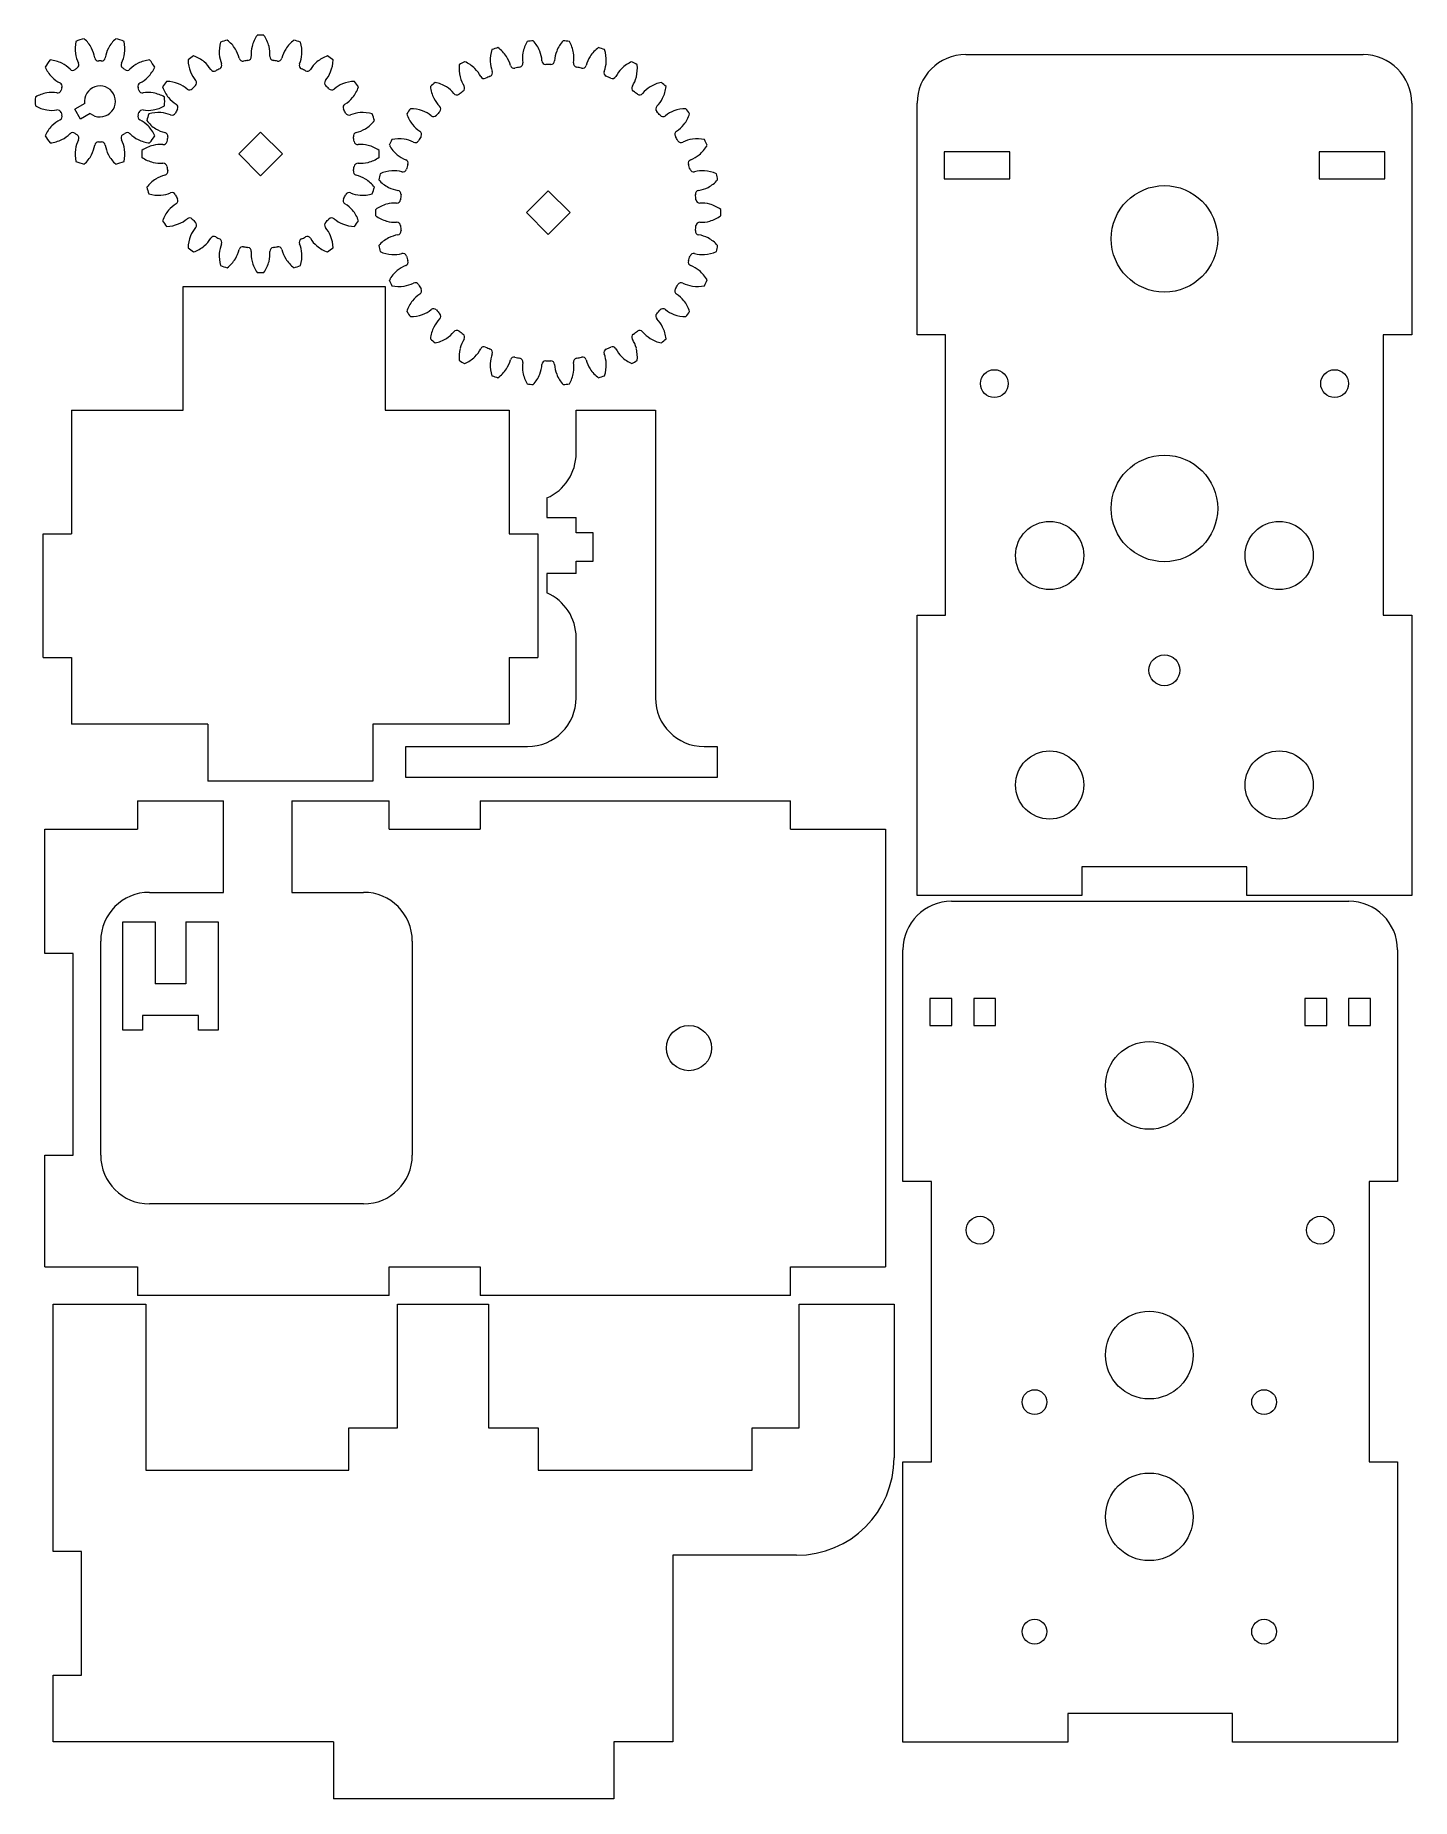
# Model space of a CAD drawing. Header units: millimetres. Extents: x 0 to 283, y 146 to 508.
import ezdxf

# ---------------------------------------------------------------- set-up
doc = ezdxf.new("R2010")
doc.units = ezdxf.units.MM

msp = doc.modelspace()

# ---------------------------------------------------------------- linework, layer by layer
at = {"color": 7, "linetype": 'Continuous', "lineweight": 15}
for p, q in [((191.55, 504.4), (273.15, 504.4)), ((10.57, 494.33), (8.55, 493.19)), ((9.69, 491.16), (8.55, 493.19)), ((181.55, 446.82), (181.55, 494.4)), ((283.15, 494.4), (283.15, 446.82)), ((11.71, 492.31), (9.69, 491.16)), ((42.2, 484), (46.69, 488.49)), ((46.69, 488.49), (51.18, 484)), ((46.69, 479.51), (42.2, 484)), ((51.18, 484), (46.69, 479.51)), ((200.6, 484.4), (187.1, 484.4)), ((187.1, 484.4), (187.1, 478.9)), ((200.6, 478.9), (200.6, 484.4)), ((277.6, 484.4), (264.1, 484.4)), ((264.1, 484.4), (264.1, 478.9)), ((277.6, 478.9), (277.6, 484.4)), ((187.1, 478.9), (200.6, 478.9)), ((264.1, 478.9), (277.6, 478.9)), ((105.78, 476.42), (101.29, 471.93)), ((110.27, 471.93), (105.78, 476.42)), ((101.29, 471.93), (105.78, 467.44)), ((105.78, 467.44), (110.27, 471.93)), ((30.8, 431.34), (30.8, 456.74)), ((30.8, 456.74), (72.27, 456.74)), ((72.27, 456.74), (72.27, 431.34)), ((187.4, 446.82), (181.55, 446.82)), ((187.4, 389.25), (187.4, 446.82)), ((283.15, 446.82), (277.3, 446.82)), ((277.3, 446.82), (277.3, 389.25)), ((7.87, 431.34), (7.87, 405.94)), ((7.87, 431.34), (30.8, 431.34)), ((72.27, 431.34), (97.77, 431.34)), ((97.77, 431.34), (97.77, 405.94)), ((111.52, 431.33), (127.8, 431.33)), ((111.52, 422.5), (111.52, 431.33)), ((127.8, 431.33), (127.8, 372.26)), ((105.52, 413.33), (105.52, 409.33)), ((2.02, 380.54), (2.02, 405.94)), ((2.02, 405.94), (7.87, 405.94)), ((97.77, 405.94), (103.62, 405.94)), ((103.62, 405.94), (103.62, 380.54)), ((105.52, 409.33), (111.52, 409.33)), ((111.52, 406.16), (111.52, 409.33)), ((115.02, 406.16), (111.52, 406.16)), ((115.02, 400.31), (115.02, 406.16)), ((111.52, 400.31), (115.02, 400.31)), ((111.52, 397.8), (111.52, 400.31)), ((105.52, 397.8), (105.52, 393.8)), ((111.52, 397.8), (105.52, 397.8)), ((181.55, 389.25), (187.4, 389.25)), ((181.55, 331.68), (181.55, 389.25)), ((277.3, 389.25), (283.15, 389.25)), ((283.15, 389.25), (283.15, 331.68)), ((111.52, 372.26), (111.52, 384.64)), ((2.02, 380.54), (7.87, 380.54)), ((7.87, 380.54), (7.87, 366.84)), ((97.77, 380.54), (103.62, 380.54)), ((97.77, 380.54), (97.77, 366.84)), ((35.89, 366.84), (7.87, 366.84)), ((35.89, 366.84), (35.89, 355.14)), ((97.77, 366.84), (69.75, 366.84)), ((69.75, 366.84), (69.75, 355.14)), ((76.5, 362.26), (101.52, 362.26)), ((76.5, 355.91), (76.5, 362.26)), ((137.8, 362.26), (140.5, 362.26)), ((140.5, 362.26), (140.5, 355.91)), ((69.75, 355.14), (35.89, 355.14)), ((140.5, 355.91), (76.5, 355.91)), ((21.42, 351.11), (21.42, 345.26)), ((21.42, 351.11), (39.06, 351.11)), ((39.06, 332.31), (39.06, 351.11)), ((53.09, 351.11), (53.09, 332.31)), ((53.09, 351.11), (73.09, 351.11)), ((73.09, 345.26), (73.09, 351.11)), ((91.78, 351.11), (91.78, 345.26)), ((91.78, 351.11), (155.57, 351.11)), ((155.57, 345.26), (155.57, 351.11)), ((2.36, 345.26), (21.42, 345.26)), ((2.36, 319.76), (2.36, 345.26)), ((73.09, 345.26), (91.78, 345.26)), ((155.57, 345.26), (175.08, 345.26)), ((175.08, 345.26), (175.08, 255.36)), ((249.28, 337.53), (215.41, 337.53)), ((215.41, 337.53), (215.41, 331.68)), ((249.28, 331.68), (249.28, 337.53)), ((23.86, 332.31), (39.06, 332.31)), ((53.09, 332.31), (67.86, 332.31)), ((215.41, 331.68), (181.55, 331.68)), ((188.63, 330.48), (270.23, 330.48)), ((283.15, 331.68), (249.28, 331.68)), ((18.43, 303.98), (18.43, 326.26)), ((18.43, 326.26), (25.02, 326.26)), ((25.02, 326.26), (25.02, 313.48)), ((31.37, 326.26), (37.96, 326.26)), ((31.37, 326.26), (31.37, 313.48)), ((37.96, 326.26), (37.96, 303.98)), ((8.21, 319.76), (2.36, 319.76)), ((8.21, 278.29), (8.21, 319.76)), ((13.86, 278.31), (13.86, 322.31)), ((77.86, 322.31), (77.86, 278.31)), ((178.63, 272.91), (178.63, 320.48)), ((280.23, 320.48), (280.23, 272.91)), ((31.37, 313.48), (25.02, 313.48)), ((188.68, 310.48), (184.18, 310.48)), ((184.18, 310.48), (184.18, 304.98)), ((188.68, 304.98), (188.68, 310.48)), ((197.68, 310.48), (193.18, 310.48)), ((193.18, 310.48), (193.18, 304.98)), ((197.68, 304.98), (197.68, 310.48)), ((265.68, 310.48), (261.18, 310.48)), ((261.18, 310.48), (261.18, 304.98)), ((265.68, 304.98), (265.68, 310.48)), ((274.68, 310.48), (270.18, 310.48)), ((270.18, 310.48), (270.18, 304.98)), ((274.68, 304.98), (274.68, 310.48)), ((33.96, 306.98), (22.43, 306.98)), ((22.43, 306.98), (22.43, 303.98)), ((33.96, 303.98), (33.96, 306.98)), ((184.18, 304.98), (188.68, 304.98)), ((193.18, 304.98), (197.68, 304.98)), ((261.18, 304.98), (265.68, 304.98)), ((270.18, 304.98), (274.68, 304.98)), ((22.43, 303.98), (18.43, 303.98)), ((37.96, 303.98), (33.96, 303.98)), ((2.36, 255.36), (2.36, 278.29)), ((2.36, 278.29), (8.21, 278.29)), ((184.48, 272.91), (178.63, 272.91)), ((184.48, 215.34), (184.48, 272.91)), ((280.23, 272.91), (274.38, 272.91)), ((274.38, 272.91), (274.38, 215.34)), ((67.86, 268.31), (23.86, 268.31)), ((2.36, 255.36), (21.42, 255.36)), ((21.42, 255.36), (21.42, 249.51)), ((73.09, 255.36), (91.78, 255.36)), ((73.09, 249.51), (73.09, 255.36)), ((91.78, 255.36), (91.78, 249.51)), ((155.57, 255.36), (175.08, 255.36)), ((155.57, 249.51), (155.57, 255.36)), ((4.09, 196.92), (4.09, 247.72)), ((4.09, 247.72), (23.16, 247.72)), ((73.09, 249.51), (21.42, 249.51)), ((23.16, 247.72), (23.16, 213.6)), ((74.83, 222.32), (74.83, 247.72)), ((74.83, 247.72), (93.51, 247.72)), ((155.57, 249.51), (91.78, 249.51)), ((93.51, 247.72), (93.51, 222.32)), ((157.31, 222.32), (157.31, 247.72)), ((157.31, 247.72), (176.81, 247.72)), ((176.81, 247.72), (176.81, 216.12)), ((64.85, 213.6), (64.85, 222.32)), ((64.85, 222.32), (74.83, 222.32)), ((93.51, 222.32), (103.74, 222.32)), ((103.74, 222.32), (103.74, 213.6)), ((147.67, 213.6), (147.67, 222.32)), ((147.67, 222.32), (157.31, 222.32)), ((178.63, 157.76), (178.63, 215.34)), ((178.63, 215.34), (184.48, 215.34)), ((274.38, 215.34), (280.23, 215.34)), ((280.23, 215.34), (280.23, 157.76)), ((23.16, 213.6), (64.85, 213.6)), ((103.74, 213.6), (147.67, 213.6)), ((9.94, 196.92), (4.09, 196.92)), ((9.94, 171.52), (9.94, 196.92)), ((131.37, 196.12), (131.37, 157.82)), ((156.81, 196.12), (131.37, 196.12)), ((4.09, 157.82), (4.09, 171.52)), ((4.09, 171.52), (9.94, 171.52)), ((246.36, 163.61), (212.5, 163.61)), ((212.5, 163.61), (212.5, 157.76)), ((246.36, 157.76), (246.36, 163.61)), ((61.67, 157.82), (4.09, 157.82)), ((61.67, 157.82), (61.67, 146.12)), ((131.37, 157.82), (119.24, 157.82)), ((119.24, 157.82), (119.24, 146.12)), ((212.5, 157.76), (178.63, 157.76)), ((280.23, 157.76), (246.36, 157.76)), ((119.24, 146.12), (61.67, 146.12))]:
    msp.add_line(p, q, dxfattribs=at)
for centre, radius in [((232.35, 466.55), 10.94), ((197.4, 436.82), 2.85), ((267.3, 436.82), 2.85), ((232.35, 411.16), 10.94), ((208.77, 401.51), 7), ((255.92, 401.51), 7), ((232.35, 377.93), 3.17), ((208.77, 354.36), 7), ((255.92, 354.36), 7), ((134.69, 300.31), 4.64), ((229.24, 292.64), 9), ((194.48, 262.91), 2.85), ((264.38, 262.91), 2.85), ((229.24, 237.25), 9), ((205.67, 227.59), 2.54), ((252.82, 227.59), 2.54), ((229.24, 204.02), 9), ((205.67, 180.44), 2.54), ((252.82, 180.44), 2.54)]:
    msp.add_circle(centre, radius, dxfattribs=at)
for centre, radius, start, end in [((13.71, 494.78), 13.29, 104.1324, 111.8676), ((5.83, 502.48), 6.96, 27.737, 48.1858), ((21.6, 502.48), 6.96, 131.8142, 152.263), ((13.71, 494.78), 13.29, 68.1324, 75.8676), ((46.69, 484), 24.37, 106.3439, 109.6561), ((35.63, 501.84), 6.96, 32.1557, 52.8338), ((51.7, 504.38), 6.96, 145.1662, 165.8443), ((46.69, 484), 24.37, 88.3439, 91.6561), ((41.68, 504.38), 6.96, 14.1557, 34.8338), ((57.76, 501.84), 6.96, 127.1662, 147.8443), ((46.69, 484), 24.37, 70.3439, 73.6561), ((105.78, 471.93), 35.45, 94.9649, 97.0351), ((97.57, 502.55), 6.96, 21.615, 42.3815), ((113.99, 502.55), 6.96, 137.6185, 158.385), ((105.78, 471.93), 35.45, 82.9649, 85.0351), ((15.57, 505.64), 6.96, 167.8142, 188.263), ((14.93, 505.55), 6.32, 188.263, 207.2634), ((6.39, 502.78), 6.32, 8.7366, 27.737), ((13.41, 503.85), 0.775, 188.7366, 271.9315), ((14.02, 503.85), 0.775, 268.0685, 351.2634), ((21.03, 502.78), 6.32, 152.263, 171.2634), ((12.49, 505.55), 6.32, 332.7366, 351.737), ((11.86, 505.64), 6.96, 351.737, 12.1858), ((46.69, 484), 24.37, 124.3439, 127.6561), ((30.66, 497.55), 6.96, 50.1557, 70.8338), ((45.16, 504.93), 6.96, 163.1662, 183.8443), ((44.48, 504.89), 6.28, 183.8443, 202.6189), ((36.2, 502.2), 6.28, 13.3811, 32.1557), ((43.07, 503.83), 0.775, 193.3811, 280.3509), ((44.01, 503.98), 0.775, 277.6491, 4.6189), ((51.04, 504.55), 6.28, 165.8443, 184.6189), ((42.34, 504.55), 6.28, 355.3811, 14.1557), ((49.38, 503.98), 0.775, 175.3811, 262.3509), ((50.32, 503.83), 0.775, 259.6491, 346.6189), ((57.18, 502.2), 6.28, 147.8443, 166.6189), ((48.9, 504.89), 6.28, 337.3811, 356.1557), ((48.23, 504.93), 6.96, 356.1557, 16.8338), ((62.73, 497.55), 6.96, 109.1662, 129.8443), ((46.69, 484), 24.37, 52.3439, 55.6561), ((100.83, 503.25), 6.96, 161.6185, 182.385), ((105.78, 471.93), 35.45, 106.9649, 109.0351), ((91.39, 500.18), 6.96, 33.615, 54.3815), ((91.95, 500.56), 6.28, 14.9266, 33.615), ((106.78, 503.71), 6.28, 170.385, 189.0734), ((107.45, 503.59), 6.96, 149.6185, 170.385), ((98.21, 502.81), 6.28, 2.9266, 21.615), ((113.36, 502.81), 6.28, 158.385, 177.0734), ((104.12, 503.59), 6.96, 9.615, 30.3815), ((104.79, 503.71), 6.28, 350.9266, 9.615), ((119.61, 500.56), 6.28, 146.385, 165.0734), ((120.18, 500.18), 6.96, 125.6185, 146.385), ((105.78, 471.93), 35.45, 70.9649, 73.0351), ((110.74, 503.25), 6.96, 357.615, 18.3815), ((191.55, 494.4), 10, 90, 180), ((273.15, 494.4), 10, 0, 90), ((13.71, 494.78), 13.29, 140.1324, 147.8676), ((8.82, 504.66), 6.96, 203.8142, 224.263), ((2.8, 496.37), 6.96, 63.737, 84.1858), ((3.09, 496.95), 6.32, 44.7366, 63.737), ((8.13, 501.94), 0.775, 224.7366, 307.9315), ((13.71, 494.78), 8.31, 124.0685, 127.9315), ((8.62, 502.3), 0.775, 304.0685, 27.2634), ((13.71, 494.78), 8.31, 88.0685, 91.9315), ((18.8, 502.3), 0.775, 152.7366, 235.9315), ((13.71, 494.78), 8.31, 52.0685, 55.9315), ((19.3, 501.94), 0.775, 232.0685, 315.2634), ((24.34, 496.95), 6.32, 116.263, 135.2634), ((24.62, 496.37), 6.96, 95.8142, 116.263), ((18.6, 504.66), 6.96, 315.737, 336.1858), ((13.71, 494.78), 13.29, 32.1324, 39.8676), ((38.76, 503.44), 6.96, 181.1662, 201.8443), ((38.13, 503.18), 6.28, 201.8443, 220.6189), ((31.09, 498.07), 6.28, 31.3811, 50.1557), ((37.12, 501.74), 0.775, 211.3811, 298.3509), ((46.69, 484), 19.39, 115.6491, 118.3509), ((37.97, 502.17), 0.775, 295.6491, 22.6189), ((46.69, 484), 19.39, 97.6491, 100.3509), ((46.69, 484), 19.39, 79.6491, 82.3509), ((55.42, 502.17), 0.775, 157.3811, 244.3509), ((46.69, 484), 19.39, 61.6491, 64.3509), ((56.27, 501.74), 0.775, 241.6491, 328.6189), ((62.29, 498.07), 6.28, 129.8443, 148.6189), ((55.25, 503.18), 6.28, 319.3811, 338.1557), ((54.62, 503.44), 6.96, 338.1557, 358.8338), ((94.43, 501.53), 6.96, 173.6185, 194.385), ((105.78, 471.93), 35.45, 118.9649, 121.0351), ((85.83, 496.57), 6.96, 45.615, 66.3815), ((86.31, 497.05), 6.28, 26.9266, 45.615), ((105.78, 471.93), 30.46, 113.0271, 114.9729), ((100.15, 503.22), 6.28, 182.385, 201.0734), ((93.56, 500.68), 0.775, 293.0271, 21.0734), ((98.77, 502.37), 0.775, 194.9266, 282.9729), ((105.78, 471.93), 30.46, 101.0271, 102.9729), ((99.81, 502.59), 0.775, 281.0271, 9.0734), ((105.25, 503.17), 0.775, 182.9266, 270.9729), ((105.78, 471.93), 30.46, 89.0271, 90.9729), ((106.31, 503.17), 0.775, 269.0271, 357.0734), ((111.76, 502.59), 0.775, 170.9266, 258.9729), ((105.78, 471.93), 30.46, 77.0271, 78.9729), ((112.8, 502.37), 0.775, 257.0271, 345.0734), ((118, 500.68), 0.775, 158.9266, 246.9729), ((111.42, 503.22), 6.28, 338.9266, 357.615), ((105.78, 471.93), 30.46, 65.0271, 66.9729), ((125.26, 497.05), 6.28, 134.385, 153.0734), ((125.74, 496.57), 6.96, 113.6185, 134.385), ((105.78, 471.93), 35.45, 58.9649, 61.0351), ((117.14, 501.53), 6.96, 345.615, 6.3815), ((3.95, 489.66), 6.96, 99.737, 120.1858), ((3.84, 490.29), 6.32, 80.7366, 99.737), ((8.37, 504.21), 6.32, 224.263, 243.2634), ((4.98, 497.29), 0.775, 260.7366, 343.9315), ((5.17, 497.87), 0.775, 340.0685, 63.2634), ((13.71, 494.78), 8.31, 160.0685, 163.9315), ((13.71, 494.78), 3.18, 231, 188.0586), ((22.25, 497.87), 0.775, 116.7366, 199.9315), ((13.71, 494.78), 8.31, 16.0685, 19.9315), ((22.44, 497.29), 0.775, 196.0685, 279.2634), ((19.06, 504.21), 6.32, 296.7366, 315.737), ((23.58, 490.29), 6.32, 80.263, 99.2634), ((23.47, 489.66), 6.96, 59.8142, 80.263), ((46.69, 484), 24.37, 142.3439, 145.6561), ((33.15, 500.03), 6.96, 199.1662, 219.8443), ((27.26, 491.93), 6.96, 68.1557, 88.8338), ((27.51, 492.56), 6.28, 49.3811, 68.1557), ((32.11, 497.92), 0.775, 229.3811, 316.3509), ((46.69, 484), 19.39, 133.6491, 136.3509), ((32.78, 498.59), 0.775, 313.6491, 40.6189), ((60.61, 498.59), 0.775, 139.3811, 226.3509), ((46.69, 484), 19.39, 43.6491, 46.3509), ((61.28, 497.92), 0.775, 223.6491, 310.6189), ((65.88, 492.56), 6.28, 111.8443, 130.6189), ((66.13, 491.93), 6.96, 91.1662, 111.8443), ((60.24, 500.03), 6.96, 320.1557, 340.8338), ((46.69, 484), 24.37, 34.3439, 37.6561), ((105.78, 471.93), 35.45, 130.9649, 133.0351), ((88.52, 498.52), 6.96, 185.6185, 206.385), ((81.14, 491.88), 6.96, 57.615, 78.3815), ((81.51, 492.46), 6.28, 38.9266, 57.615), ((87, 496.89), 0.775, 218.9266, 306.9729), ((105.78, 471.93), 30.46, 125.0271, 126.9729), ((93.77, 501.36), 6.28, 194.385, 213.0734), ((87.85, 497.51), 0.775, 305.0271, 33.0734), ((92.6, 500.25), 0.775, 206.9266, 294.9729), ((118.97, 500.25), 0.775, 245.0271, 333.0734), ((123.71, 497.51), 0.775, 146.9266, 234.9729), ((117.8, 501.36), 6.28, 326.9266, 345.615), ((105.78, 471.93), 30.46, 53.0271, 54.9729), ((124.57, 496.89), 0.775, 233.0271, 321.0734), ((130.06, 492.46), 6.28, 122.385, 141.0734), ((130.42, 491.88), 6.96, 101.6185, 122.385), ((105.78, 471.93), 35.45, 46.9649, 49.0351), ((123.05, 498.52), 6.96, 333.615, 354.3815), ((13.71, 494.78), 13.29, 176.1324, 183.8676), ((3.95, 499.9), 6.96, 239.8142, 260.263), ((3.84, 499.27), 6.32, 260.263, 279.2634), ((4.98, 492.26), 0.775, 16.0685, 99.2634), ((22.44, 492.26), 0.775, 80.7366, 163.9315), ((23.58, 499.27), 6.32, 260.7366, 279.737), ((23.47, 499.9), 6.96, 279.737, 300.1858), ((13.71, 494.78), 13.29, 356.1324, 3.8676), ((32.63, 499.6), 6.28, 219.8443, 238.6189), ((46.69, 484), 19.39, 151.6491, 154.3509), ((28.95, 493.57), 0.775, 331.6491, 58.6189), ((64.44, 493.57), 0.775, 121.3811, 208.3509), ((46.69, 484), 19.39, 25.6491, 28.3509), ((60.76, 499.6), 6.28, 301.3811, 320.1557), ((105.78, 471.93), 35.45, 142.9649, 145.0351), ((77.53, 486.32), 6.96, 69.615, 90.3815), ((77.77, 486.96), 6.28, 50.9266, 69.615), ((87.91, 498.22), 6.28, 206.385, 225.0734), ((105.78, 471.93), 30.46, 137.0271, 138.9729), ((82.93, 493.23), 0.775, 317.0271, 45.0734), ((128.64, 493.23), 0.775, 134.9266, 222.9729), ((105.78, 471.93), 30.46, 41.0271, 42.9729), ((123.66, 498.22), 6.28, 314.9266, 333.615), ((133.8, 486.96), 6.28, 110.385, 129.0734), ((134.03, 486.32), 6.96, 89.6185, 110.385), ((105.78, 471.93), 35.45, 34.9649, 37.0351), ((8.82, 484.9), 6.96, 135.737, 156.1858), ((8.37, 485.34), 6.32, 116.7366, 135.737), ((5.17, 491.68), 0.775, 296.7366, 19.9315), ((13.71, 494.78), 8.31, 196.0685, 199.9315), ((22.25, 491.68), 0.775, 160.0685, 243.2634), ((13.71, 494.78), 8.31, 340.0685, 343.9315), ((19.06, 485.34), 6.32, 44.263, 63.2634), ((46.69, 484), 24.37, 160.3439, 163.6561), ((28.86, 495.06), 6.96, 217.1662, 237.8443), ((18.6, 484.9), 6.96, 23.8142, 44.263), ((25.76, 485.54), 6.96, 86.1557, 106.8338), ((28.49, 494.49), 6.28, 237.8443, 256.6189), ((25.8, 486.21), 6.28, 67.3811, 86.1557), ((28.52, 492.73), 0.775, 247.3811, 334.3509), ((64.87, 492.73), 0.775, 205.6491, 292.6189), ((67.58, 486.21), 6.28, 93.8443, 112.6189), ((64.89, 494.49), 6.28, 283.3811, 302.1557), ((67.63, 485.54), 6.96, 73.1662, 93.8443), ((64.53, 495.06), 6.96, 302.1557, 322.8338), ((46.69, 484), 24.37, 16.3439, 19.6561), ((83.37, 494.35), 6.96, 197.6185, 218.385), ((82.84, 493.93), 6.28, 218.385, 237.0734), ((82.22, 492.44), 0.775, 230.9266, 318.9729), ((129.35, 492.44), 0.775, 221.0271, 309.0734), ((128.73, 493.93), 6.28, 302.9266, 321.615), ((128.2, 494.35), 6.96, 321.615, 342.3815), ((13.71, 494.78), 13.29, 212.1324, 219.8676), ((2.8, 493.18), 6.96, 275.8142, 296.263), ((3.09, 492.61), 6.32, 296.263, 315.2634), ((8.13, 487.61), 0.775, 52.0685, 135.2634), ((13.71, 494.78), 8.31, 232.0685, 235.9315), ((14.93, 484), 6.32, 152.7366, 171.737), ((8.62, 487.25), 0.775, 332.7366, 55.9315), ((6.39, 486.78), 6.32, 332.263, 351.2634), ((13.41, 485.7), 0.775, 88.0685, 171.2634), ((13.71, 494.78), 8.31, 268.0685, 271.9315), ((14.02, 485.7), 0.775, 8.7366, 91.9315), ((21.03, 486.78), 6.32, 188.7366, 207.737), ((18.8, 487.25), 0.775, 124.0685, 207.2634), ((12.49, 484), 6.32, 8.263, 27.2634), ((13.71, 494.78), 8.31, 304.0685, 307.9315), ((19.3, 487.61), 0.775, 44.7366, 127.9315), ((24.34, 492.61), 6.32, 224.7366, 243.737), ((24.62, 493.18), 6.96, 243.737, 264.1858), ((26.31, 478.99), 6.96, 104.1557, 124.8338), ((13.71, 494.78), 13.29, 320.1324, 327.8676), ((26.14, 479.65), 6.28, 85.3811, 104.1557), ((26.71, 486.68), 0.775, 265.3811, 352.3509), ((26.86, 487.62), 0.775, 349.6491, 76.6189), ((46.69, 484), 19.39, 169.6491, 172.3509), ((66.53, 487.62), 0.775, 103.3811, 190.3509), ((46.69, 484), 19.39, 7.6491, 10.3509), ((66.67, 486.68), 0.775, 187.6491, 274.6189), ((67.24, 479.65), 6.28, 75.8443, 94.6189), ((67.08, 478.99), 6.96, 55.1662, 75.8443), ((105.78, 471.93), 35.45, 154.9649, 157.0351), ((79.2, 489.2), 6.96, 209.6185, 230.385), ((75.16, 480.13), 6.96, 81.615, 102.3815), ((75.26, 480.81), 6.28, 62.9266, 81.615), ((78.47, 487.09), 0.775, 242.9266, 330.9729), ((105.78, 471.93), 30.46, 149.0271, 150.9729), ((79, 488.01), 0.775, 329.0271, 57.0734), ((132.57, 488.01), 0.775, 122.9266, 210.9729), ((105.78, 471.93), 30.46, 29.0271, 30.9729), ((133.1, 487.09), 0.775, 209.0271, 297.0734), ((136.31, 480.81), 6.28, 98.385, 117.0734), ((136.41, 480.13), 6.96, 77.6185, 98.385), ((132.37, 489.2), 6.96, 309.615, 330.3815), ((105.78, 471.93), 35.45, 22.9649, 25.0351), ((15.57, 483.91), 6.96, 171.737, 192.1858), ((13.71, 494.78), 13.29, 248.1324, 255.8676), ((5.83, 487.07), 6.96, 311.8142, 332.263), ((21.6, 487.07), 6.96, 207.737, 228.1858), ((13.71, 494.78), 13.29, 284.1324, 291.8676), ((11.86, 483.91), 6.96, 347.8142, 8.263), ((46.69, 484), 24.37, 178.3439, 181.6561), ((26.31, 489.01), 6.96, 235.1662, 255.8443), ((26.14, 488.35), 6.28, 255.8443, 274.6189), ((26.71, 481.32), 0.775, 7.6491, 94.6189), ((66.67, 481.32), 0.775, 85.3811, 172.3509), ((67.24, 488.35), 6.28, 265.3811, 284.1557), ((67.08, 489.01), 6.96, 284.1557, 304.8338), ((46.69, 484), 24.37, 358.3439, 1.6561), ((78.76, 488.68), 6.28, 230.385, 249.0734), ((76.24, 482.09), 0.775, 341.0271, 69.0734), ((105.78, 471.93), 30.46, 161.0271, 162.9729), ((135.32, 482.09), 0.775, 110.9266, 198.9729), ((105.78, 471.93), 30.46, 17.0271, 18.9729), ((132.8, 488.68), 6.28, 290.9266, 309.615), ((28.86, 472.94), 6.96, 122.1557, 142.8338), ((28.49, 473.51), 6.28, 103.3811, 122.1557), ((26.86, 480.38), 0.775, 283.3811, 10.3509), ((46.69, 484), 19.39, 187.6491, 190.3509), ((66.53, 480.38), 0.775, 169.6491, 256.6189), ((46.69, 484), 19.39, 349.6491, 352.3509), ((64.89, 473.51), 6.28, 57.8443, 76.6189), ((64.53, 472.94), 6.96, 37.1662, 57.8443), ((105.78, 471.93), 35.45, 166.9649, 169.0351), ((76.19, 483.3), 6.96, 221.6185, 242.385), ((74.12, 473.59), 6.96, 93.615, 114.3815), ((74.08, 474.27), 6.28, 74.9266, 93.615), ((75.92, 481.08), 0.775, 254.9266, 342.9729), ((135.65, 481.08), 0.775, 197.0271, 285.0734), ((137.49, 474.27), 6.28, 86.385, 105.0734), ((137.44, 473.59), 6.96, 65.6185, 86.385), ((135.38, 483.3), 6.96, 297.615, 318.3815), ((105.78, 471.93), 35.45, 10.9649, 13.0351), ((46.69, 484), 24.37, 196.3439, 199.6561), ((25.76, 482.47), 6.96, 253.1662, 273.8443), ((25.8, 481.79), 6.28, 273.8443, 292.6189), ((28.52, 475.27), 0.775, 25.6491, 112.6189), ((46.69, 484), 19.39, 205.6491, 208.3509), ((28.95, 474.43), 0.775, 301.3811, 28.3509), ((64.44, 474.43), 0.775, 151.6491, 238.6189), ((46.69, 484), 19.39, 331.6491, 334.3509), ((64.87, 475.27), 0.775, 67.3811, 154.3509), ((67.58, 481.79), 6.28, 247.3811, 266.1557), ((67.63, 482.47), 6.96, 266.1557, 286.8338), ((46.69, 484), 24.37, 340.3439, 343.6561), ((75.87, 482.69), 6.28, 242.385, 261.0734), ((74.67, 474.67), 0.775, 266.9266, 354.9729), ((74.78, 475.72), 0.775, 353.0271, 81.0734), ((105.78, 471.93), 30.46, 173.0271, 174.9729), ((136.79, 475.72), 0.775, 98.9266, 186.9729), ((105.78, 471.93), 30.46, 5.0271, 6.9729), ((136.9, 474.67), 0.775, 185.0271, 273.0734), ((135.7, 482.69), 6.28, 278.9266, 297.615), ((33.15, 467.97), 6.96, 140.1557, 160.8338), ((32.63, 468.4), 6.28, 121.3811, 140.1557), ((60.76, 468.4), 6.28, 39.8443, 58.6189), ((60.24, 467.97), 6.96, 19.1662, 39.8443), ((74.47, 466.97), 6.96, 105.615, 126.3815), ((105.78, 471.93), 35.45, 178.9649, 181.0351), ((74.47, 476.9), 6.96, 233.6185, 254.385), ((74.29, 467.62), 6.28, 86.9266, 105.615), ((137.28, 467.62), 6.28, 74.385, 93.0734), ((137.1, 466.97), 6.96, 53.6185, 74.385), ((137.1, 476.9), 6.96, 285.615, 306.3815), ((105.78, 471.93), 35.45, 358.9649, 1.0351), ((46.69, 484), 24.37, 214.3439, 217.6561), ((27.26, 476.07), 6.96, 271.1662, 291.8443), ((27.51, 475.44), 6.28, 291.8443, 310.6189), ((32.11, 470.08), 0.775, 43.6491, 130.6189), ((38.13, 464.82), 6.28, 139.3811, 158.1557), ((46.69, 484), 19.39, 223.6491, 226.3509), ((32.78, 469.41), 0.775, 319.3811, 46.3509), ((60.61, 469.41), 0.775, 133.6491, 220.6189), ((55.25, 464.82), 6.28, 21.8443, 40.6189), ((46.69, 484), 19.39, 313.6491, 316.3509), ((61.28, 470.08), 0.775, 49.3811, 136.3509), ((65.88, 475.44), 6.28, 229.3811, 248.1557), ((66.13, 476.07), 6.96, 248.1557, 268.8338), ((46.69, 484), 24.37, 322.3439, 325.6561), ((74.29, 476.24), 6.28, 254.385, 273.0734), ((75.87, 461.17), 6.28, 98.9266, 117.615), ((74.67, 469.19), 0.775, 5.0271, 93.0734), ((74.78, 468.14), 0.775, 278.9266, 6.9729), ((105.78, 471.93), 30.46, 185.0271, 186.9729), ((105.78, 471.93), 30.46, 353.0271, 354.9729), ((136.79, 468.14), 0.775, 173.0271, 261.0734), ((136.9, 469.19), 0.775, 86.9266, 174.9729), ((135.7, 461.17), 6.28, 62.385, 81.0734), ((137.28, 476.24), 6.28, 266.9266, 285.615), ((38.76, 464.57), 6.96, 158.1557, 178.8338), ((46.69, 484), 24.37, 232.3439, 235.6561), ((30.66, 470.45), 6.96, 289.1662, 309.8443), ((31.09, 469.93), 6.28, 309.8443, 328.6189), ((37.12, 466.26), 0.775, 61.6491, 148.6189), ((46.69, 484), 19.39, 241.6491, 244.3509), ((44.48, 463.11), 6.28, 157.3811, 176.1557), ((37.97, 465.83), 0.775, 337.3811, 64.3509), ((36.2, 465.8), 6.28, 327.8443, 346.6189), ((43.07, 464.17), 0.775, 79.6491, 166.6189), ((46.69, 484), 19.39, 259.6491, 262.3509), ((44.01, 464.02), 0.775, 355.3811, 82.3509), ((51.04, 463.45), 6.28, 175.3811, 194.1557), ((42.34, 463.45), 6.28, 345.8443, 4.6189), ((49.38, 464.02), 0.775, 97.6491, 184.6189), ((46.69, 484), 19.39, 277.6491, 280.3509), ((50.32, 464.17), 0.775, 13.3811, 100.3509), ((57.18, 465.8), 6.28, 193.3811, 212.1557), ((55.42, 465.83), 0.775, 115.6491, 202.6189), ((48.9, 463.11), 6.28, 3.8443, 22.6189), ((46.69, 484), 19.39, 295.6491, 298.3509), ((56.27, 466.26), 0.775, 31.3811, 118.3509), ((62.29, 469.93), 6.28, 211.3811, 230.1557), ((62.73, 470.45), 6.96, 230.1557, 250.8338), ((46.69, 484), 24.37, 304.3439, 307.6561), ((54.62, 464.57), 6.96, 1.1662, 21.8443), ((76.19, 460.57), 6.96, 117.615, 138.3815), ((105.78, 471.93), 35.45, 190.9649, 193.0351), ((74.12, 470.28), 6.96, 245.6185, 266.385), ((137.44, 470.28), 6.96, 273.615, 294.3815), ((135.38, 460.57), 6.96, 41.6185, 62.385), ((105.78, 471.93), 35.45, 346.9649, 349.0351), ((45.16, 463.07), 6.96, 176.1557, 196.8338), ((46.69, 484), 24.37, 250.3439, 253.6561), ((35.63, 466.16), 6.96, 307.1662, 327.8443), ((51.7, 463.62), 6.96, 194.1557, 214.8338), ((41.68, 463.62), 6.96, 325.1662, 345.8443), ((57.76, 466.16), 6.96, 212.1557, 232.8338), ((46.69, 484), 24.37, 286.3439, 289.6561), ((48.23, 463.07), 6.96, 343.1662, 3.8443), ((74.08, 469.6), 6.28, 266.385, 285.0734), ((78.76, 455.19), 6.28, 110.9266, 129.615), ((75.92, 462.78), 0.775, 17.0271, 105.0734), ((76.24, 461.78), 0.775, 290.9266, 18.9729), ((105.78, 471.93), 30.46, 197.0271, 198.9729), ((135.32, 461.78), 0.775, 161.0271, 249.0734), ((105.78, 471.93), 30.46, 341.0271, 342.9729), ((135.65, 462.78), 0.775, 74.9266, 162.9729), ((132.8, 455.19), 6.28, 50.385, 69.0734), ((137.49, 469.6), 6.28, 254.9266, 273.615), ((46.69, 484), 24.37, 268.3439, 271.6561), ((79.2, 454.66), 6.96, 129.615, 150.3815), ((105.78, 471.93), 35.45, 202.9649, 205.0351), ((75.16, 463.73), 6.96, 257.6185, 278.385), ((75.26, 463.06), 6.28, 278.385, 297.0734), ((78.47, 456.77), 0.775, 29.0271, 117.0734), ((105.78, 471.93), 30.46, 209.0271, 210.9729), ((105.78, 471.93), 30.46, 329.0271, 330.9729), ((133.1, 456.77), 0.775, 62.9266, 150.9729), ((136.31, 463.06), 6.28, 242.9266, 261.615), ((136.41, 463.73), 6.96, 261.615, 282.3815), ((132.37, 454.66), 6.96, 29.6185, 50.385), ((105.78, 471.93), 35.45, 334.9649, 337.0351), ((83.37, 449.51), 6.96, 141.615, 162.3815), ((82.84, 449.93), 6.28, 122.9266, 141.615), ((79, 455.86), 0.775, 302.9266, 30.9729), ((132.57, 455.86), 0.775, 149.0271, 237.0734), ((128.73, 449.93), 6.28, 38.385, 57.0734), ((128.2, 449.51), 6.96, 17.6185, 38.385), ((105.78, 471.93), 35.45, 214.9649, 217.0351), ((77.53, 457.54), 6.96, 269.6185, 290.385), ((77.77, 456.9), 6.28, 290.385, 309.0734), ((82.22, 451.43), 0.775, 41.0271, 129.0734), ((87.91, 445.64), 6.28, 134.9266, 153.615), ((105.78, 471.93), 30.46, 221.0271, 222.9729), ((82.93, 450.64), 0.775, 314.9266, 42.9729), ((128.64, 450.64), 0.775, 137.0271, 225.0734), ((105.78, 471.93), 30.46, 317.0271, 318.9729), ((123.66, 445.64), 6.28, 26.385, 45.0734), ((129.35, 451.43), 0.775, 50.9266, 138.9729), ((133.8, 456.9), 6.28, 230.9266, 249.615), ((134.03, 457.54), 6.96, 249.615, 270.3815), ((105.78, 471.93), 35.45, 322.9649, 325.0351), ((88.52, 445.34), 6.96, 153.615, 174.3815), ((105.78, 471.93), 35.45, 226.9649, 229.0351), ((81.14, 451.98), 6.96, 281.6185, 302.385), ((81.51, 451.41), 6.28, 302.385, 321.0734), ((87, 446.98), 0.775, 53.0271, 141.0734), ((105.78, 471.93), 30.46, 233.0271, 234.9729), ((93.77, 442.5), 6.28, 146.9266, 165.615), ((87.85, 446.35), 0.775, 326.9266, 54.9729), ((123.71, 446.35), 0.775, 125.0271, 213.0734), ((117.8, 442.5), 6.28, 14.385, 33.0734), ((105.78, 471.93), 30.46, 305.0271, 306.9729), ((124.57, 446.98), 0.775, 38.9266, 126.9729), ((130.06, 451.41), 6.28, 218.9266, 237.615), ((130.42, 451.98), 6.96, 237.615, 258.3815), ((105.78, 471.93), 35.45, 310.9649, 313.0351), ((123.05, 445.34), 6.96, 5.6185, 26.385), ((94.43, 442.33), 6.96, 165.615, 186.3815), ((85.83, 447.3), 6.96, 293.6185, 314.385), ((86.31, 446.81), 6.28, 314.385, 333.0734), ((92.6, 443.61), 0.775, 65.0271, 153.0734), ((105.78, 471.93), 30.46, 245.0271, 246.9729), ((93.56, 443.18), 0.775, 338.9266, 66.9729), ((100.15, 440.65), 6.28, 158.9266, 177.615), ((98.77, 441.49), 0.775, 77.0271, 165.0734), ((105.78, 471.93), 30.46, 257.0271, 258.9729), ((99.81, 441.27), 0.775, 350.9266, 78.9729), ((111.76, 441.27), 0.775, 101.0271, 189.0734), ((105.78, 471.93), 30.46, 281.0271, 282.9729), ((112.8, 441.49), 0.775, 14.9266, 102.9729), ((118, 443.18), 0.775, 113.0271, 201.0734), ((111.42, 440.65), 6.28, 2.385, 21.0734), ((105.78, 471.93), 30.46, 293.0271, 294.9729), ((118.97, 443.61), 0.775, 26.9266, 114.9729), ((125.26, 446.81), 6.28, 206.9266, 225.615), ((125.74, 447.3), 6.96, 225.615, 246.3815), ((117.14, 442.33), 6.96, 353.6185, 14.385), ((105.78, 471.93), 35.45, 238.9649, 241.0351), ((100.83, 440.62), 6.96, 177.615, 198.3815), ((105.78, 471.93), 35.45, 250.9649, 253.0351), ((91.39, 443.69), 6.96, 305.6185, 326.385), ((91.95, 443.31), 6.28, 326.385, 345.0734), ((106.78, 440.16), 6.28, 170.9266, 189.615), ((107.45, 440.27), 6.96, 189.615, 210.3815), ((97.57, 441.31), 6.96, 317.6185, 338.385), ((98.21, 441.06), 6.28, 338.385, 357.0734), ((105.25, 440.7), 0.775, 89.0271, 177.0734), ((105.78, 471.93), 30.46, 269.0271, 270.9729), ((106.31, 440.7), 0.775, 2.9266, 90.9729), ((113.36, 441.06), 6.28, 182.9266, 201.615), ((113.99, 441.31), 6.96, 201.615, 222.3815), ((104.12, 440.27), 6.96, 329.6185, 350.385), ((104.79, 440.16), 6.28, 350.385, 9.0734), ((119.61, 443.31), 6.28, 194.9266, 213.615), ((120.18, 443.69), 6.96, 213.615, 234.3815), ((105.78, 471.93), 35.45, 286.9649, 289.0351), ((110.74, 440.62), 6.96, 341.6185, 2.385), ((105.78, 471.93), 35.45, 298.9649, 301.0351), ((105.78, 471.93), 35.45, 262.9649, 265.0351), ((105.78, 471.93), 35.45, 274.9649, 277.0351), ((101.52, 422.5), 10, 293.5782, 0), ((101.52, 384.64), 10, 0, 66.4218), ((101.52, 372.26), 10, 270, 0), ((137.8, 372.26), 10, 180, 270), ((23.86, 322.31), 10, 90, 180), ((67.86, 322.31), 10, 0, 90), ((188.63, 320.48), 10, 90, 180), ((270.23, 320.48), 10, 0, 90), ((23.86, 278.31), 10, 180, 270), ((67.86, 278.31), 10, 270, 0), ((156.81, 216.12), 20, 270, 0)]:
    msp.add_arc(centre, radius, start, end, dxfattribs=at)

doc.saveas('drawing.dxf')
